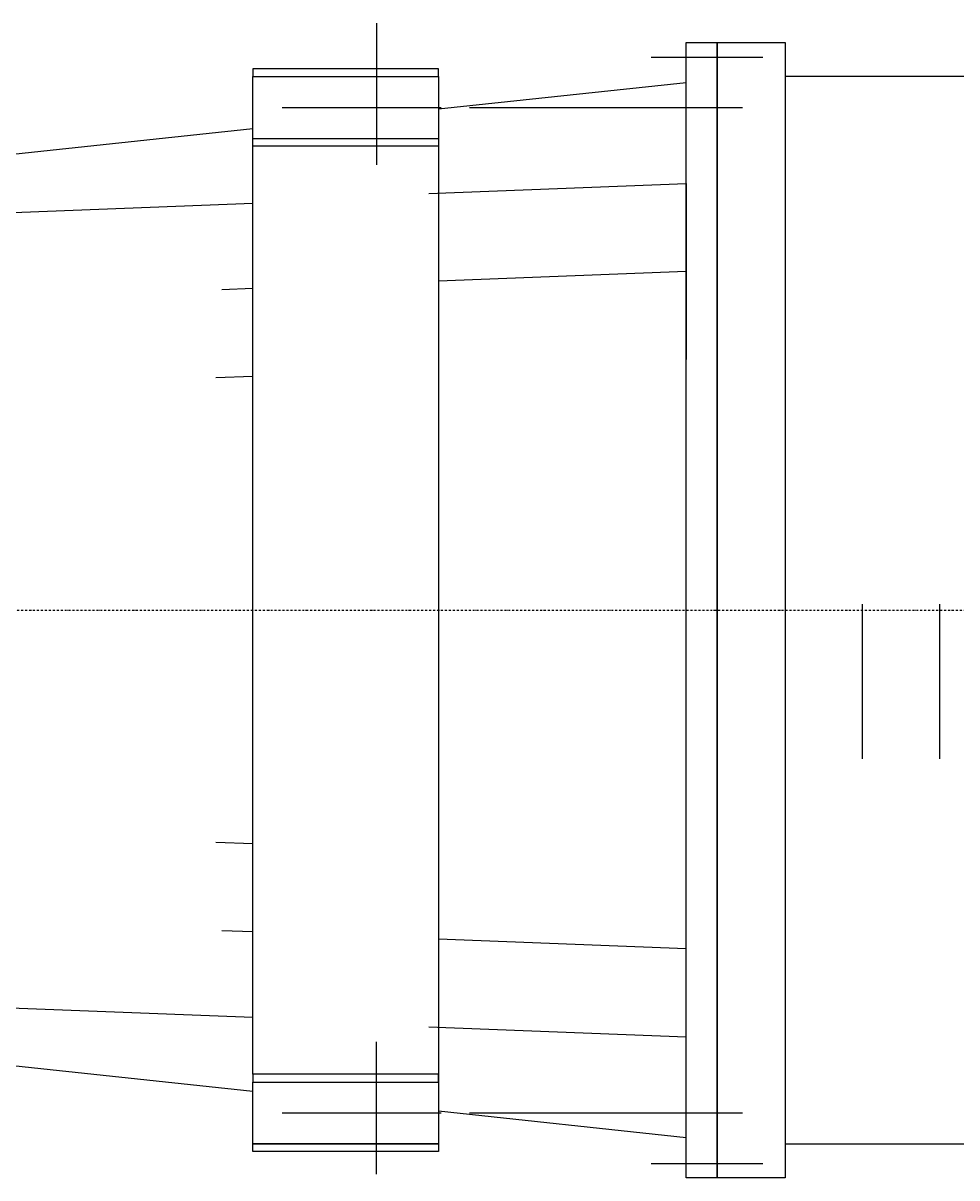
# Model space of a CAD drawing. Header units: millimetres. Extents: x 315178 to 535220, y 80241 to 421603.
# Drawn here: x 401905 to 404922, y 340794 to 344526 of the extents above; entities that cross this region are included whole.
import ezdxf

# ---------------------------------------------------------------- set-up
doc = ezdxf.new("R2010")
doc.units = ezdxf.units.MM
doc.linetypes.add('DASHDOT2', pattern=[12.7, 6.35, -3.175, 0, -3.175])
for name, color, linetype in [('AUX-013', 7, 'DASHDOT2'), ('DIB-035', 1, 'Continuous'), ('DIB-050', 111, 'Continuous'), ('L2-1', 7, 'Continuous')]:
    doc.layers.add(name, color=color, linetype=linetype)

msp = doc.modelspace()

# ---------------------------------------------------------------- linework, layer by layer
at = {"layer": 'AUX-013', "color": 7, "linetype": 'DASHDOT2'}
msp.add_line((389316, 342628.5), (422127.2, 342628.5), dxfattribs=at)
at = {"layer": 'DIB-035', "color": 1, "linetype": 'Continuous'}
for p, q in [((404047.2, 343723.5), (403247.2, 343692)), ((404617.2, 342148.4), (404617.2, 342648.4)), ((404867.2, 342148.4), (404867.2, 342648.4)), ((404047.2, 341533.5), (403247.2, 341565.1))]:
    msp.add_line(p, q, dxfattribs=at)
for points in [[(403215.5, 343974.9), (404047.2, 344007.7), (404047.2, 344007.7), (404047.2, 343439.3)], [(401767.2, 343349.5), (390979.2, 342924.3), (390979.2, 343492.7), (400047.2, 343843.4), (402647.2, 343943.9)], [(401767.2, 341907.6), (390979.2, 342332.7), (390979.2, 341764.3), (400047.2, 341413.6), (402647.2, 341313.1)], [(403215.5, 341282.2), (404047.2, 341249.3), (404047.2, 341249.3), (404047.2, 341817.7)]]:
    msp.add_lwpolyline(points, dxfattribs=at)
at = {"layer": 'DIB-050', "color": 111, "linetype": 'Continuous'}
for p, q in [((404047.2, 344333.5), (403247.2, 344248.1)), ((402647.2, 341128.5), (402647.2, 344128.5)), ((402647.2, 343668.4), (402547.2, 343664.4)), ((402647.2, 343384.1), (402527.2, 343379.4)), ((402647.2, 341872.9), (402527.2, 341877.6)), ((402647.2, 341588.7), (402547.2, 341592.6)), ((402647.2, 340903.5), (402647.2, 341103.5)), ((404047.2, 340923.5), (403247.2, 341008.9))]:
    msp.add_line(p, q, dxfattribs=at)
for points in [[(404047.2, 340793.5), (404047.2, 344463.5), (404147.2, 344463.5), (404147.2, 340793.5), (404047.2, 340793.5)], [(404367.2, 340793.5), (404147.2, 340793.5), (404147.2, 344463.5), (404367.2, 344463.5), (404367.2, 340793.5)], [(402647.2, 344353.5), (403247.2, 344353.5), (403247.2, 344378.5), (402647.2, 344378.5), (402647.2, 344353.5)], [(402647.2, 344153.5), (402647.2, 344353.5), (403247.2, 344353.5), (403247.2, 340903.5), (402647.2, 340903.5)], [(404367.2, 340903.5), (406867.2, 340903.5), (406867.2, 344353.5), (404367.2, 344353.5)], [(402647.2, 344184.1), (400047.2, 343906.5), (400047.2, 343843.4)], [(402647.2, 344153.5), (403247.2, 344153.5), (403247.2, 344128.5), (402647.2, 344128.5), (402647.2, 344153.5)], [(402647.2, 341073), (400047.2, 341350.5), (400047.2, 341413.6)], [(402647.2, 341103.5), (403247.2, 341103.5), (403247.2, 341128.5), (402647.2, 341128.5), (402647.2, 341103.5)], [(402647.2, 340903.5), (403247.2, 340903.5), (403247.2, 340878.5), (402647.2, 340878.5), (402647.2, 340903.5)]]:
    msp.add_lwpolyline(points, dxfattribs=at)
at = {"layer": 'L2-1', "color": 1, "linetype": 'Continuous'}
for p, q in [((403047.2, 344526.2), (403047.2, 344068.6)), ((403934.4, 344416.5), (404295.6, 344416.5)), ((402741.5, 344253.5), (403256.2, 344253.5)), ((403347.2, 344253.5), (404229.4, 344253.5)), ((403047.2, 340805.8), (403047.2, 341233.3)), ((402741.5, 341003.5), (403256.2, 341003.5)), ((403347.2, 341003.5), (404229.4, 341003.5)), ((403934.4, 340840.5), (404295.6, 340840.5))]:
    msp.add_line(p, q, dxfattribs=at)

doc.saveas('drawing.dxf')
